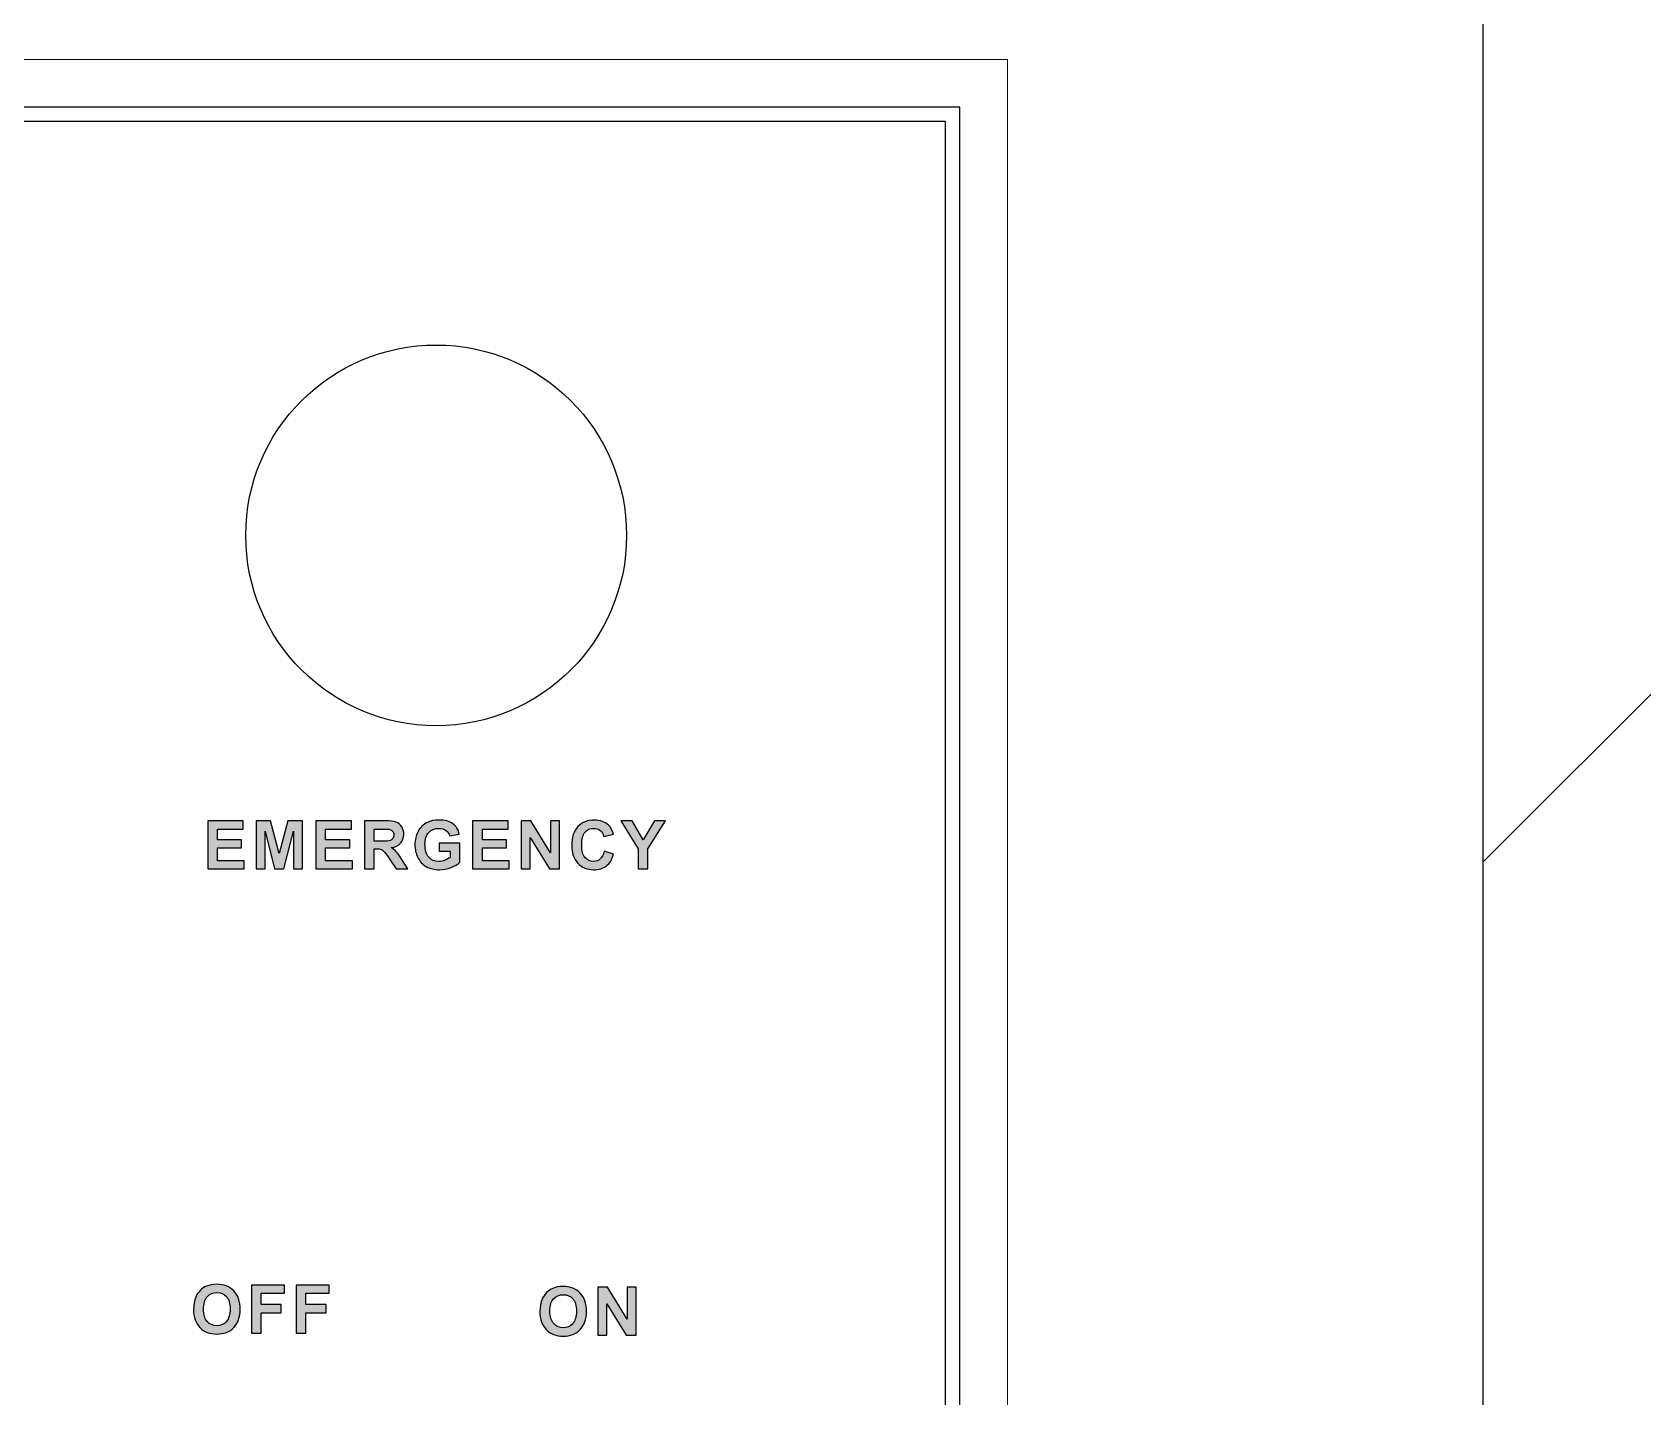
# Model space of a CAD drawing. Header units: millimetres. Extents: x -406921 to 44688, y -22195 to 9469.
# Drawn here: x 41373 to 41542.2, y 4468.8 to 4612.2 of the extents above; entities that cross this region are included whole.
import ezdxf

# ---------------------------------------------------------------- set-up
doc = ezdxf.new("R2010")
doc.units = ezdxf.units.MM
doc.header["$MEASUREMENT"] = 0
doc.layers.get('0').update_dxf_attribs({"lineweight": 25})
doc.layers.add('D', color=3, linetype='Continuous', lineweight=13)

# ---------------------------------------------------------------- blocks, each defined once
blk = doc.blocks.new('A')
h = blk.add_hatch(color=256)
edge = h.paths.add_edge_path()
edge.add_spline(control_points=[(325.34, 114.86), (325.34, 114.86), (325.34, 116.98), (325.34, 116.98), (325.34, 116.98), (325.34, 116.98), (323.49, 119.91), (323.49, 119.91), (323.49, 119.91), (323.49, 119.91), (324.68, 119.91), (324.68, 119.91), (324.68, 119.91), (324.68, 119.91), (325.87, 117.91), (325.87, 117.91), (325.87, 117.91), (325.87, 117.91), (327.04, 119.91), (327.04, 119.91), (327.04, 119.91), (327.04, 119.91), (328.21, 119.91), (328.21, 119.91), (328.21, 119.91), (328.21, 119.91), (326.36, 116.98), (326.36, 116.98), (326.36, 116.98), (326.36, 116.98), (326.36, 114.86), (326.36, 114.86), (326.36, 114.86), (326.36, 114.86), (325.34, 114.86), (325.34, 114.86)], knot_values=[0, 0, 0, 0, 0.111111, 0.111111, 0.111111, 0.111111, 0.222222, 0.222222, 0.222222, 0.222222, 0.333333, 0.333333, 0.333333, 0.333333, 0.444444, 0.444444, 0.444444, 0.444444, 0.555556, 0.555556, 0.555556, 0.555556, 0.666667, 0.666667, 0.666667, 0.666667, 0.777778, 0.777778, 0.777778, 0.777778, 0.888889, 0.888889, 0.888889, 0.888889, 1, 1, 1, 1], degree=3, periodic=0)
edge = h.paths.add_edge_path(flags=16)
edge.add_spline(control_points=[(297.6, 117.77), (297.6, 117.77), (298.35, 117.77), (298.35, 117.77), (298.35, 117.77), (298.84, 117.77), (299.14, 117.79), (299.27, 117.83), (299.27, 117.83), (299.39, 117.87), (299.48, 117.95), (299.55, 118.05), (299.55, 118.05), (299.62, 118.15), (299.66, 118.27), (299.66, 118.43), (299.66, 118.43), (299.66, 118.6), (299.61, 118.73), (299.52, 118.84), (299.52, 118.84), (299.43, 118.94), (299.3, 119.01), (299.13, 119.04), (299.13, 119.04), (299.05, 119.05), (298.8, 119.05), (298.39, 119.05), (298.39, 119.05), (298.39, 119.05), (297.6, 119.05), (297.6, 119.05), (297.6, 119.05), (297.6, 119.05), (297.6, 117.77), (297.6, 117.77)], knot_values=[0, 0, 0, 0, 0.111111, 0.111111, 0.111111, 0.111111, 0.222222, 0.222222, 0.222222, 0.222222, 0.333333, 0.333333, 0.333333, 0.333333, 0.444444, 0.444444, 0.444444, 0.444444, 0.555556, 0.555556, 0.555556, 0.555556, 0.666667, 0.666667, 0.666667, 0.666667, 0.777778, 0.777778, 0.777778, 0.777778, 0.888889, 0.888889, 0.888889, 0.888889, 1, 1, 1, 1], degree=3, periodic=0)
edge = h.paths.add_edge_path()
edge.add_spline(control_points=[(280.11, 114.86), (280.11, 114.86), (280.11, 119.91), (280.11, 119.91), (280.11, 119.91), (280.11, 119.91), (283.85, 119.91), (283.85, 119.91), (283.85, 119.91), (283.85, 119.91), (283.85, 119.05), (283.85, 119.05), (283.85, 119.05), (283.85, 119.05), (281.13, 119.05), (281.13, 119.05), (281.13, 119.05), (281.13, 119.05), (281.13, 117.93), (281.13, 117.93), (281.13, 117.93), (281.13, 117.93), (283.66, 117.93), (283.66, 117.93), (283.66, 117.93), (283.66, 117.93), (283.66, 117.08), (283.66, 117.08), (283.66, 117.08), (283.66, 117.08), (281.13, 117.08), (281.13, 117.08), (281.13, 117.08), (281.13, 117.08), (281.13, 115.71), (281.13, 115.71), (281.13, 115.71), (281.13, 115.71), (283.95, 115.71), (283.95, 115.71), (283.95, 115.71), (283.95, 115.71), (283.95, 114.86), (283.95, 114.86), (283.95, 114.86), (283.95, 114.86), (280.11, 114.86), (280.11, 114.86)], knot_values=[0, 0, 0, 0, 0.083333, 0.083333, 0.083333, 0.083333, 0.166667, 0.166667, 0.166667, 0.166667, 0.25, 0.25, 0.25, 0.25, 0.333333, 0.333333, 0.333333, 0.333333, 0.416667, 0.416667, 0.416667, 0.416667, 0.5, 0.5, 0.5, 0.5, 0.583333, 0.583333, 0.583333, 0.583333, 0.666667, 0.666667, 0.666667, 0.666667, 0.75, 0.75, 0.75, 0.75, 0.833333, 0.833333, 0.833333, 0.833333, 0.916667, 0.916667, 0.916667, 0.916667, 1, 1, 1, 1], degree=3, periodic=0)
edge = h.paths.add_edge_path()
edge.add_spline(control_points=[(285.19, 114.86), (285.19, 114.86), (285.19, 119.91), (285.19, 119.91), (285.19, 119.91), (285.19, 119.91), (286.72, 119.91), (286.72, 119.91), (286.72, 119.91), (286.72, 119.91), (287.63, 116.46), (287.63, 116.46), (287.63, 116.46), (287.63, 116.46), (288.54, 119.91), (288.54, 119.91), (288.54, 119.91), (288.54, 119.91), (290.07, 119.91), (290.07, 119.91), (290.07, 119.91), (290.07, 119.91), (290.07, 114.86), (290.07, 114.86), (290.07, 114.86), (290.07, 114.86), (289.12, 114.86), (289.12, 114.86), (289.12, 114.86), (289.12, 114.86), (289.12, 118.83), (289.12, 118.83), (289.12, 118.83), (289.12, 118.83), (288.12, 114.86), (288.12, 114.86), (288.12, 114.86), (288.12, 114.86), (287.14, 114.86), (287.14, 114.86), (287.14, 114.86), (287.14, 114.86), (286.14, 118.83), (286.14, 118.83), (286.14, 118.83), (286.14, 118.83), (286.14, 114.86), (286.14, 114.86), (286.14, 114.86), (286.14, 114.86), (285.19, 114.86), (285.19, 114.86)], knot_values=[0, 0, 0, 0, 0.076923, 0.076923, 0.076923, 0.076923, 0.153846, 0.153846, 0.153846, 0.153846, 0.230769, 0.230769, 0.230769, 0.230769, 0.307692, 0.307692, 0.307692, 0.307692, 0.384615, 0.384615, 0.384615, 0.384615, 0.461538, 0.461538, 0.461538, 0.461538, 0.538462, 0.538462, 0.538462, 0.538462, 0.615385, 0.615385, 0.615385, 0.615385, 0.692308, 0.692308, 0.692308, 0.692308, 0.769231, 0.769231, 0.769231, 0.769231, 0.846154, 0.846154, 0.846154, 0.846154, 0.923077, 0.923077, 0.923077, 0.923077, 1, 1, 1, 1], degree=3, periodic=0)
edge = h.paths.add_edge_path()
edge.add_spline(control_points=[(291.47, 114.86), (291.47, 114.86), (291.47, 119.91), (291.47, 119.91), (291.47, 119.91), (291.47, 119.91), (295.22, 119.91), (295.22, 119.91), (295.22, 119.91), (295.22, 119.91), (295.22, 119.05), (295.22, 119.05), (295.22, 119.05), (295.22, 119.05), (292.49, 119.05), (292.49, 119.05), (292.49, 119.05), (292.49, 119.05), (292.49, 117.93), (292.49, 117.93), (292.49, 117.93), (292.49, 117.93), (295.03, 117.93), (295.03, 117.93), (295.03, 117.93), (295.03, 117.93), (295.03, 117.08), (295.03, 117.08), (295.03, 117.08), (295.03, 117.08), (292.49, 117.08), (292.49, 117.08), (292.49, 117.08), (292.49, 117.08), (292.49, 115.71), (292.49, 115.71), (292.49, 115.71), (292.49, 115.71), (295.31, 115.71), (295.31, 115.71), (295.31, 115.71), (295.31, 115.71), (295.31, 114.86), (295.31, 114.86), (295.31, 114.86), (295.31, 114.86), (291.47, 114.86), (291.47, 114.86)], knot_values=[0, 0, 0, 0, 0.083333, 0.083333, 0.083333, 0.083333, 0.166667, 0.166667, 0.166667, 0.166667, 0.25, 0.25, 0.25, 0.25, 0.333333, 0.333333, 0.333333, 0.333333, 0.416667, 0.416667, 0.416667, 0.416667, 0.5, 0.5, 0.5, 0.5, 0.583333, 0.583333, 0.583333, 0.583333, 0.666667, 0.666667, 0.666667, 0.666667, 0.75, 0.75, 0.75, 0.75, 0.833333, 0.833333, 0.833333, 0.833333, 0.916667, 0.916667, 0.916667, 0.916667, 1, 1, 1, 1], degree=3, periodic=0)
edge = h.paths.add_edge_path()
edge.add_spline(control_points=[(296.57, 114.86), (296.57, 114.86), (296.57, 119.91), (296.57, 119.91), (296.57, 119.91), (296.57, 119.91), (298.72, 119.91), (298.72, 119.91), (298.72, 119.91), (299.26, 119.91), (299.65, 119.86), (299.9, 119.77), (299.9, 119.77), (300.14, 119.68), (300.34, 119.52), (300.49, 119.29), (300.49, 119.29), (300.63, 119.05), (300.71, 118.79), (300.71, 118.49), (300.71, 118.49), (300.71, 118.11), (300.59, 117.8), (300.37, 117.55), (300.37, 117.55), (300.15, 117.31), (299.82, 117.15), (299.37, 117.09), (299.37, 117.09), (299.59, 116.96), (299.78, 116.82), (299.92, 116.66), (299.92, 116.66), (300.06, 116.51), (300.26, 116.23), (300.5, 115.84), (300.5, 115.84), (300.5, 115.84), (301.12, 114.86), (301.12, 114.86), (301.12, 114.86), (301.12, 114.86), (299.9, 114.86), (299.9, 114.86), (299.9, 114.86), (299.9, 114.86), (299.16, 115.96), (299.16, 115.96), (299.16, 115.96), (298.9, 116.35), (298.72, 116.6), (298.62, 116.7), (298.62, 116.7), (298.53, 116.8), (298.42, 116.87), (298.32, 116.91), (298.32, 116.91), (298.21, 116.95), (298.04, 116.96), (297.8, 116.96), (297.8, 116.96), (297.8, 116.96), (297.6, 116.96), (297.6, 116.96), (297.6, 116.96), (297.6, 116.96), (297.6, 114.86), (297.6, 114.86), (297.6, 114.86), (297.6, 114.86), (296.57, 114.86), (296.57, 114.86)], knot_values=[0, 0, 0, 0, 0.055556, 0.055556, 0.055556, 0.055556, 0.111111, 0.111111, 0.111111, 0.111111, 0.166667, 0.166667, 0.166667, 0.166667, 0.222222, 0.222222, 0.222222, 0.222222, 0.277778, 0.277778, 0.277778, 0.277778, 0.333333, 0.333333, 0.333333, 0.333333, 0.388889, 0.388889, 0.388889, 0.388889, 0.444444, 0.444444, 0.444444, 0.444444, 0.5, 0.5, 0.5, 0.5, 0.555556, 0.555556, 0.555556, 0.555556, 0.611111, 0.611111, 0.611111, 0.611111, 0.666667, 0.666667, 0.666667, 0.666667, 0.722222, 0.722222, 0.722222, 0.722222, 0.777778, 0.777778, 0.777778, 0.777778, 0.833333, 0.833333, 0.833333, 0.833333, 0.888889, 0.888889, 0.888889, 0.888889, 0.944444, 0.944444, 0.944444, 0.944444, 1, 1, 1, 1], degree=3, periodic=0)
edge = h.paths.add_edge_path()
edge.add_spline(control_points=[(304.41, 116.71), (304.41, 116.71), (304.41, 117.56), (304.41, 117.56), (304.41, 117.56), (304.41, 117.56), (306.61, 117.56), (306.61, 117.56), (306.61, 117.56), (306.61, 117.56), (306.61, 115.55), (306.61, 115.55), (306.61, 115.55), (306.39, 115.35), (306.08, 115.16), (305.68, 115.01), (305.68, 115.01), (305.27, 114.85), (304.86, 114.77), (304.45, 114.77), (304.45, 114.77), (303.92, 114.77), (303.46, 114.88), (303.07, 115.1), (303.07, 115.1), (302.67, 115.32), (302.38, 115.64), (302.18, 116.05), (302.18, 116.05), (301.98, 116.47), (301.88, 116.91), (301.88, 117.4), (301.88, 117.4), (301.88, 117.92), (301.99, 118.39), (302.21, 118.8), (302.21, 118.8), (302.43, 119.21), (302.76, 119.52), (303.18, 119.74), (303.18, 119.74), (303.51, 119.91), (303.91, 119.99), (304.39, 119.99), (304.39, 119.99), (305.02, 119.99), (305.51, 119.86), (305.86, 119.6), (305.86, 119.6), (306.21, 119.34), (306.44, 118.97), (306.54, 118.51), (306.54, 118.51), (306.54, 118.51), (305.53, 118.32), (305.53, 118.32), (305.53, 118.32), (305.46, 118.57), (305.32, 118.76), (305.13, 118.91), (305.13, 118.91), (304.93, 119.05), (304.69, 119.12), (304.39, 119.12), (304.39, 119.12), (303.95, 119.12), (303.59, 118.98), (303.33, 118.7), (303.33, 118.7), (303.07, 118.41), (302.93, 118), (302.93, 117.44), (302.93, 117.44), (302.93, 116.84), (303.07, 116.39), (303.33, 116.09), (303.33, 116.09), (303.6, 115.79), (303.95, 115.64), (304.38, 115.64), (304.38, 115.64), (304.6, 115.64), (304.81, 115.68), (305.02, 115.77), (305.02, 115.77), (305.24, 115.85), (305.42, 115.95), (305.58, 116.07), (305.58, 116.07), (305.58, 116.07), (305.58, 116.71), (305.58, 116.71), (305.58, 116.71), (305.58, 116.71), (304.41, 116.71), (304.41, 116.71)], knot_values=[0, 0, 0, 0, 0.041667, 0.041667, 0.041667, 0.041667, 0.083333, 0.083333, 0.083333, 0.083333, 0.125, 0.125, 0.125, 0.125, 0.166667, 0.166667, 0.166667, 0.166667, 0.208333, 0.208333, 0.208333, 0.208333, 0.25, 0.25, 0.25, 0.25, 0.291667, 0.291667, 0.291667, 0.291667, 0.333333, 0.333333, 0.333333, 0.333333, 0.375, 0.375, 0.375, 0.375, 0.416667, 0.416667, 0.416667, 0.416667, 0.458333, 0.458333, 0.458333, 0.458333, 0.5, 0.5, 0.5, 0.5, 0.541667, 0.541667, 0.541667, 0.541667, 0.583333, 0.583333, 0.583333, 0.583333, 0.625, 0.625, 0.625, 0.625, 0.666667, 0.666667, 0.666667, 0.666667, 0.708333, 0.708333, 0.708333, 0.708333, 0.75, 0.75, 0.75, 0.75, 0.791667, 0.791667, 0.791667, 0.791667, 0.833333, 0.833333, 0.833333, 0.833333, 0.875, 0.875, 0.875, 0.875, 0.916667, 0.916667, 0.916667, 0.916667, 0.958333, 0.958333, 0.958333, 0.958333, 1, 1, 1, 1], degree=3, periodic=0)
edge = h.paths.add_edge_path()
edge.add_spline(control_points=[(307.94, 114.86), (307.94, 114.86), (307.94, 119.91), (307.94, 119.91), (307.94, 119.91), (307.94, 119.91), (311.68, 119.91), (311.68, 119.91), (311.68, 119.91), (311.68, 119.91), (311.68, 119.05), (311.68, 119.05), (311.68, 119.05), (311.68, 119.05), (308.96, 119.05), (308.96, 119.05), (308.96, 119.05), (308.96, 119.05), (308.96, 117.93), (308.96, 117.93), (308.96, 117.93), (308.96, 117.93), (311.49, 117.93), (311.49, 117.93), (311.49, 117.93), (311.49, 117.93), (311.49, 117.08), (311.49, 117.08), (311.49, 117.08), (311.49, 117.08), (308.96, 117.08), (308.96, 117.08), (308.96, 117.08), (308.96, 117.08), (308.96, 115.71), (308.96, 115.71), (308.96, 115.71), (308.96, 115.71), (311.78, 115.71), (311.78, 115.71), (311.78, 115.71), (311.78, 115.71), (311.78, 114.86), (311.78, 114.86), (311.78, 114.86), (311.78, 114.86), (307.94, 114.86), (307.94, 114.86)], knot_values=[0, 0, 0, 0, 0.083333, 0.083333, 0.083333, 0.083333, 0.166667, 0.166667, 0.166667, 0.166667, 0.25, 0.25, 0.25, 0.25, 0.333333, 0.333333, 0.333333, 0.333333, 0.416667, 0.416667, 0.416667, 0.416667, 0.5, 0.5, 0.5, 0.5, 0.583333, 0.583333, 0.583333, 0.583333, 0.666667, 0.666667, 0.666667, 0.666667, 0.75, 0.75, 0.75, 0.75, 0.833333, 0.833333, 0.833333, 0.833333, 0.916667, 0.916667, 0.916667, 0.916667, 1, 1, 1, 1], degree=3, periodic=0)
edge = h.paths.add_edge_path()
edge.add_spline(control_points=[(313.05, 114.86), (313.05, 114.86), (313.05, 119.91), (313.05, 119.91), (313.05, 119.91), (313.05, 119.91), (314.04, 119.91), (314.04, 119.91), (314.04, 119.91), (314.04, 119.91), (316.11, 116.53), (316.11, 116.53), (316.11, 116.53), (316.11, 116.53), (316.11, 119.91), (316.11, 119.91), (316.11, 119.91), (316.11, 119.91), (317.06, 119.91), (317.06, 119.91), (317.06, 119.91), (317.06, 119.91), (317.06, 114.86), (317.06, 114.86), (317.06, 114.86), (317.06, 114.86), (316.03, 114.86), (316.03, 114.86), (316.03, 114.86), (316.03, 114.86), (314, 118.15), (314, 118.15), (314, 118.15), (314, 118.15), (314, 114.86), (314, 114.86), (314, 114.86), (314, 114.86), (313.05, 114.86), (313.05, 114.86)], knot_values=[0, 0, 0, 0, 0.1, 0.1, 0.1, 0.1, 0.2, 0.2, 0.2, 0.2, 0.3, 0.3, 0.3, 0.3, 0.4, 0.4, 0.4, 0.4, 0.5, 0.5, 0.5, 0.5, 0.6, 0.6, 0.6, 0.6, 0.7, 0.7, 0.7, 0.7, 0.8, 0.8, 0.8, 0.8, 0.9, 0.9, 0.9, 0.9, 1, 1, 1, 1], degree=3, periodic=0)
edge = h.paths.add_edge_path()
edge.add_spline(control_points=[(321.76, 116.71), (321.76, 116.71), (322.74, 116.4), (322.74, 116.4), (322.74, 116.4), (322.59, 115.85), (322.34, 115.44), (321.99, 115.17), (321.99, 115.17), (321.64, 114.9), (321.19, 114.77), (320.65, 114.77), (320.65, 114.77), (319.98, 114.77), (319.43, 115), (318.99, 115.46), (318.99, 115.46), (318.56, 115.92), (318.35, 116.54), (318.35, 117.34), (318.35, 117.34), (318.35, 118.18), (318.56, 118.83), (319, 119.3), (319, 119.3), (319.43, 119.76), (320, 119.99), (320.71, 119.99), (320.71, 119.99), (321.33, 119.99), (321.83, 119.81), (322.21, 119.44), (322.21, 119.44), (322.44, 119.23), (322.62, 118.92), (322.73, 118.51), (322.73, 118.51), (322.73, 118.51), (321.72, 118.27), (321.72, 118.27), (321.72, 118.27), (321.66, 118.54), (321.54, 118.74), (321.35, 118.89), (321.35, 118.89), (321.16, 119.05), (320.93, 119.12), (320.66, 119.12), (320.66, 119.12), (320.28, 119.12), (319.98, 118.99), (319.75, 118.72), (319.75, 118.72), (319.51, 118.45), (319.4, 118.01), (319.4, 117.41), (319.4, 117.41), (319.4, 116.77), (319.51, 116.32), (319.74, 116.05), (319.74, 116.05), (319.97, 115.78), (320.27, 115.64), (320.64, 115.64), (320.64, 115.64), (320.91, 115.64), (321.14, 115.73), (321.34, 115.9), (321.34, 115.9), (321.53, 116.07), (321.67, 116.34), (321.76, 116.71)], knot_values=[0, 0, 0, 0, 0.055556, 0.055556, 0.055556, 0.055556, 0.111111, 0.111111, 0.111111, 0.111111, 0.166667, 0.166667, 0.166667, 0.166667, 0.222222, 0.222222, 0.222222, 0.222222, 0.277778, 0.277778, 0.277778, 0.277778, 0.333333, 0.333333, 0.333333, 0.333333, 0.388889, 0.388889, 0.388889, 0.388889, 0.444444, 0.444444, 0.444444, 0.444444, 0.5, 0.5, 0.5, 0.5, 0.555556, 0.555556, 0.555556, 0.555556, 0.611111, 0.611111, 0.611111, 0.611111, 0.666667, 0.666667, 0.666667, 0.666667, 0.722222, 0.722222, 0.722222, 0.722222, 0.777778, 0.777778, 0.777778, 0.777778, 0.833333, 0.833333, 0.833333, 0.833333, 0.888889, 0.888889, 0.888889, 0.888889, 0.944444, 0.944444, 0.944444, 0.944444, 1, 1, 1, 1], degree=3, periodic=0)
for points, knots in [([(280.11, 114.86), (280.11, 114.86), (280.11, 119.91), (280.11, 119.91), (280.11, 119.91), (280.11, 119.91), (283.85, 119.91), (283.85, 119.91), (283.85, 119.91), (283.85, 119.91), (283.85, 119.05), (283.85, 119.05), (283.85, 119.05), (283.85, 119.05), (281.13, 119.05), (281.13, 119.05), (281.13, 119.05), (281.13, 119.05), (281.13, 117.93), (281.13, 117.93), (281.13, 117.93), (281.13, 117.93), (283.66, 117.93), (283.66, 117.93), (283.66, 117.93), (283.66, 117.93), (283.66, 117.08), (283.66, 117.08), (283.66, 117.08), (283.66, 117.08), (281.13, 117.08), (281.13, 117.08), (281.13, 117.08), (281.13, 117.08), (281.13, 115.71), (281.13, 115.71), (281.13, 115.71), (281.13, 115.71), (283.95, 115.71), (283.95, 115.71), (283.95, 115.71), (283.95, 115.71), (283.95, 114.86), (283.95, 114.86), (283.95, 114.86), (283.95, 114.86), (280.11, 114.86), (280.11, 114.86)], [0, 0, 0, 0, 0.083333, 0.083333, 0.083333, 0.083333, 0.166667, 0.166667, 0.166667, 0.166667, 0.25, 0.25, 0.25, 0.25, 0.333333, 0.333333, 0.333333, 0.333333, 0.416667, 0.416667, 0.416667, 0.416667, 0.5, 0.5, 0.5, 0.5, 0.583333, 0.583333, 0.583333, 0.583333, 0.666667, 0.666667, 0.666667, 0.666667, 0.75, 0.75, 0.75, 0.75, 0.833333, 0.833333, 0.833333, 0.833333, 0.916667, 0.916667, 0.916667, 0.916667, 1, 1, 1, 1]), ([(285.19, 114.86), (285.19, 114.86), (285.19, 119.91), (285.19, 119.91), (285.19, 119.91), (285.19, 119.91), (286.72, 119.91), (286.72, 119.91), (286.72, 119.91), (286.72, 119.91), (287.63, 116.46), (287.63, 116.46), (287.63, 116.46), (287.63, 116.46), (288.54, 119.91), (288.54, 119.91), (288.54, 119.91), (288.54, 119.91), (290.07, 119.91), (290.07, 119.91), (290.07, 119.91), (290.07, 119.91), (290.07, 114.86), (290.07, 114.86), (290.07, 114.86), (290.07, 114.86), (289.12, 114.86), (289.12, 114.86), (289.12, 114.86), (289.12, 114.86), (289.12, 118.83), (289.12, 118.83), (289.12, 118.83), (289.12, 118.83), (288.12, 114.86), (288.12, 114.86), (288.12, 114.86), (288.12, 114.86), (287.14, 114.86), (287.14, 114.86), (287.14, 114.86), (287.14, 114.86), (286.14, 118.83), (286.14, 118.83), (286.14, 118.83), (286.14, 118.83), (286.14, 114.86), (286.14, 114.86), (286.14, 114.86), (286.14, 114.86), (285.19, 114.86), (285.19, 114.86)], [0, 0, 0, 0, 0.076923, 0.076923, 0.076923, 0.076923, 0.153846, 0.153846, 0.153846, 0.153846, 0.230769, 0.230769, 0.230769, 0.230769, 0.307692, 0.307692, 0.307692, 0.307692, 0.384615, 0.384615, 0.384615, 0.384615, 0.461538, 0.461538, 0.461538, 0.461538, 0.538462, 0.538462, 0.538462, 0.538462, 0.615385, 0.615385, 0.615385, 0.615385, 0.692308, 0.692308, 0.692308, 0.692308, 0.769231, 0.769231, 0.769231, 0.769231, 0.846154, 0.846154, 0.846154, 0.846154, 0.923077, 0.923077, 0.923077, 0.923077, 1, 1, 1, 1]), ([(291.47, 114.86), (291.47, 114.86), (291.47, 119.91), (291.47, 119.91), (291.47, 119.91), (291.47, 119.91), (295.22, 119.91), (295.22, 119.91), (295.22, 119.91), (295.22, 119.91), (295.22, 119.05), (295.22, 119.05), (295.22, 119.05), (295.22, 119.05), (292.49, 119.05), (292.49, 119.05), (292.49, 119.05), (292.49, 119.05), (292.49, 117.93), (292.49, 117.93), (292.49, 117.93), (292.49, 117.93), (295.03, 117.93), (295.03, 117.93), (295.03, 117.93), (295.03, 117.93), (295.03, 117.08), (295.03, 117.08), (295.03, 117.08), (295.03, 117.08), (292.49, 117.08), (292.49, 117.08), (292.49, 117.08), (292.49, 117.08), (292.49, 115.71), (292.49, 115.71), (292.49, 115.71), (292.49, 115.71), (295.31, 115.71), (295.31, 115.71), (295.31, 115.71), (295.31, 115.71), (295.31, 114.86), (295.31, 114.86), (295.31, 114.86), (295.31, 114.86), (291.47, 114.86), (291.47, 114.86)], [0, 0, 0, 0, 0.083333, 0.083333, 0.083333, 0.083333, 0.166667, 0.166667, 0.166667, 0.166667, 0.25, 0.25, 0.25, 0.25, 0.333333, 0.333333, 0.333333, 0.333333, 0.416667, 0.416667, 0.416667, 0.416667, 0.5, 0.5, 0.5, 0.5, 0.583333, 0.583333, 0.583333, 0.583333, 0.666667, 0.666667, 0.666667, 0.666667, 0.75, 0.75, 0.75, 0.75, 0.833333, 0.833333, 0.833333, 0.833333, 0.916667, 0.916667, 0.916667, 0.916667, 1, 1, 1, 1]), ([(296.57, 114.86), (296.57, 114.86), (296.57, 119.91), (296.57, 119.91), (296.57, 119.91), (296.57, 119.91), (298.72, 119.91), (298.72, 119.91), (298.72, 119.91), (299.26, 119.91), (299.65, 119.86), (299.9, 119.77), (299.9, 119.77), (300.14, 119.68), (300.34, 119.52), (300.49, 119.29), (300.49, 119.29), (300.63, 119.05), (300.71, 118.79), (300.71, 118.49), (300.71, 118.49), (300.71, 118.11), (300.59, 117.8), (300.37, 117.55), (300.37, 117.55), (300.15, 117.31), (299.82, 117.15), (299.37, 117.09), (299.37, 117.09), (299.59, 116.96), (299.78, 116.82), (299.92, 116.66), (299.92, 116.66), (300.06, 116.51), (300.26, 116.23), (300.5, 115.84), (300.5, 115.84), (300.5, 115.84), (301.12, 114.86), (301.12, 114.86), (301.12, 114.86), (301.12, 114.86), (299.9, 114.86), (299.9, 114.86), (299.9, 114.86), (299.9, 114.86), (299.16, 115.96), (299.16, 115.96), (299.16, 115.96), (298.9, 116.35), (298.72, 116.6), (298.62, 116.7), (298.62, 116.7), (298.53, 116.8), (298.42, 116.87), (298.32, 116.91), (298.32, 116.91), (298.21, 116.95), (298.04, 116.96), (297.8, 116.96), (297.8, 116.96), (297.8, 116.96), (297.6, 116.96), (297.6, 116.96), (297.6, 116.96), (297.6, 116.96), (297.6, 114.86), (297.6, 114.86), (297.6, 114.86), (297.6, 114.86), (296.57, 114.86), (296.57, 114.86)], [0, 0, 0, 0, 0.055556, 0.055556, 0.055556, 0.055556, 0.111111, 0.111111, 0.111111, 0.111111, 0.166667, 0.166667, 0.166667, 0.166667, 0.222222, 0.222222, 0.222222, 0.222222, 0.277778, 0.277778, 0.277778, 0.277778, 0.333333, 0.333333, 0.333333, 0.333333, 0.388889, 0.388889, 0.388889, 0.388889, 0.444444, 0.444444, 0.444444, 0.444444, 0.5, 0.5, 0.5, 0.5, 0.555556, 0.555556, 0.555556, 0.555556, 0.611111, 0.611111, 0.611111, 0.611111, 0.666667, 0.666667, 0.666667, 0.666667, 0.722222, 0.722222, 0.722222, 0.722222, 0.777778, 0.777778, 0.777778, 0.777778, 0.833333, 0.833333, 0.833333, 0.833333, 0.888889, 0.888889, 0.888889, 0.888889, 0.944444, 0.944444, 0.944444, 0.944444, 1, 1, 1, 1]), ([(297.6, 117.77), (297.6, 117.77), (298.35, 117.77), (298.35, 117.77), (298.35, 117.77), (298.84, 117.77), (299.14, 117.79), (299.27, 117.83), (299.27, 117.83), (299.39, 117.87), (299.48, 117.95), (299.55, 118.05), (299.55, 118.05), (299.62, 118.15), (299.66, 118.27), (299.66, 118.43), (299.66, 118.43), (299.66, 118.6), (299.61, 118.73), (299.52, 118.84), (299.52, 118.84), (299.43, 118.94), (299.3, 119.01), (299.13, 119.04), (299.13, 119.04), (299.05, 119.05), (298.8, 119.05), (298.39, 119.05), (298.39, 119.05), (298.39, 119.05), (297.6, 119.05), (297.6, 119.05), (297.6, 119.05), (297.6, 119.05), (297.6, 117.77), (297.6, 117.77)], [0, 0, 0, 0, 0.111111, 0.111111, 0.111111, 0.111111, 0.222222, 0.222222, 0.222222, 0.222222, 0.333333, 0.333333, 0.333333, 0.333333, 0.444444, 0.444444, 0.444444, 0.444444, 0.555556, 0.555556, 0.555556, 0.555556, 0.666667, 0.666667, 0.666667, 0.666667, 0.777778, 0.777778, 0.777778, 0.777778, 0.888889, 0.888889, 0.888889, 0.888889, 1, 1, 1, 1]), ([(304.41, 116.71), (304.41, 116.71), (304.41, 117.56), (304.41, 117.56), (304.41, 117.56), (304.41, 117.56), (306.61, 117.56), (306.61, 117.56), (306.61, 117.56), (306.61, 117.56), (306.61, 115.55), (306.61, 115.55), (306.61, 115.55), (306.39, 115.35), (306.08, 115.16), (305.68, 115.01), (305.68, 115.01), (305.27, 114.85), (304.86, 114.77), (304.45, 114.77), (304.45, 114.77), (303.92, 114.77), (303.46, 114.88), (303.07, 115.1), (303.07, 115.1), (302.67, 115.32), (302.38, 115.64), (302.18, 116.05), (302.18, 116.05), (301.98, 116.47), (301.88, 116.91), (301.88, 117.4), (301.88, 117.4), (301.88, 117.92), (301.99, 118.39), (302.21, 118.8), (302.21, 118.8), (302.43, 119.21), (302.76, 119.52), (303.18, 119.74), (303.18, 119.74), (303.51, 119.91), (303.91, 119.99), (304.39, 119.99), (304.39, 119.99), (305.02, 119.99), (305.51, 119.86), (305.86, 119.6), (305.86, 119.6), (306.21, 119.34), (306.44, 118.97), (306.54, 118.51), (306.54, 118.51), (306.54, 118.51), (305.53, 118.32), (305.53, 118.32), (305.53, 118.32), (305.46, 118.57), (305.32, 118.76), (305.13, 118.91), (305.13, 118.91), (304.93, 119.05), (304.69, 119.12), (304.39, 119.12), (304.39, 119.12), (303.95, 119.12), (303.59, 118.98), (303.33, 118.7), (303.33, 118.7), (303.07, 118.41), (302.93, 118), (302.93, 117.44), (302.93, 117.44), (302.93, 116.84), (303.07, 116.39), (303.33, 116.09), (303.33, 116.09), (303.6, 115.79), (303.95, 115.64), (304.38, 115.64), (304.38, 115.64), (304.6, 115.64), (304.81, 115.68), (305.02, 115.77), (305.02, 115.77), (305.24, 115.85), (305.42, 115.95), (305.58, 116.07), (305.58, 116.07), (305.58, 116.07), (305.58, 116.71), (305.58, 116.71), (305.58, 116.71), (305.58, 116.71), (304.41, 116.71), (304.41, 116.71)], [0, 0, 0, 0, 0.041667, 0.041667, 0.041667, 0.041667, 0.083333, 0.083333, 0.083333, 0.083333, 0.125, 0.125, 0.125, 0.125, 0.166667, 0.166667, 0.166667, 0.166667, 0.208333, 0.208333, 0.208333, 0.208333, 0.25, 0.25, 0.25, 0.25, 0.291667, 0.291667, 0.291667, 0.291667, 0.333333, 0.333333, 0.333333, 0.333333, 0.375, 0.375, 0.375, 0.375, 0.416667, 0.416667, 0.416667, 0.416667, 0.458333, 0.458333, 0.458333, 0.458333, 0.5, 0.5, 0.5, 0.5, 0.541667, 0.541667, 0.541667, 0.541667, 0.583333, 0.583333, 0.583333, 0.583333, 0.625, 0.625, 0.625, 0.625, 0.666667, 0.666667, 0.666667, 0.666667, 0.708333, 0.708333, 0.708333, 0.708333, 0.75, 0.75, 0.75, 0.75, 0.791667, 0.791667, 0.791667, 0.791667, 0.833333, 0.833333, 0.833333, 0.833333, 0.875, 0.875, 0.875, 0.875, 0.916667, 0.916667, 0.916667, 0.916667, 0.958333, 0.958333, 0.958333, 0.958333, 1, 1, 1, 1]), ([(307.94, 114.86), (307.94, 114.86), (307.94, 119.91), (307.94, 119.91), (307.94, 119.91), (307.94, 119.91), (311.68, 119.91), (311.68, 119.91), (311.68, 119.91), (311.68, 119.91), (311.68, 119.05), (311.68, 119.05), (311.68, 119.05), (311.68, 119.05), (308.96, 119.05), (308.96, 119.05), (308.96, 119.05), (308.96, 119.05), (308.96, 117.93), (308.96, 117.93), (308.96, 117.93), (308.96, 117.93), (311.49, 117.93), (311.49, 117.93), (311.49, 117.93), (311.49, 117.93), (311.49, 117.08), (311.49, 117.08), (311.49, 117.08), (311.49, 117.08), (308.96, 117.08), (308.96, 117.08), (308.96, 117.08), (308.96, 117.08), (308.96, 115.71), (308.96, 115.71), (308.96, 115.71), (308.96, 115.71), (311.78, 115.71), (311.78, 115.71), (311.78, 115.71), (311.78, 115.71), (311.78, 114.86), (311.78, 114.86), (311.78, 114.86), (311.78, 114.86), (307.94, 114.86), (307.94, 114.86)], [0, 0, 0, 0, 0.083333, 0.083333, 0.083333, 0.083333, 0.166667, 0.166667, 0.166667, 0.166667, 0.25, 0.25, 0.25, 0.25, 0.333333, 0.333333, 0.333333, 0.333333, 0.416667, 0.416667, 0.416667, 0.416667, 0.5, 0.5, 0.5, 0.5, 0.583333, 0.583333, 0.583333, 0.583333, 0.666667, 0.666667, 0.666667, 0.666667, 0.75, 0.75, 0.75, 0.75, 0.833333, 0.833333, 0.833333, 0.833333, 0.916667, 0.916667, 0.916667, 0.916667, 1, 1, 1, 1]), ([(313.05, 114.86), (313.05, 114.86), (313.05, 119.91), (313.05, 119.91), (313.05, 119.91), (313.05, 119.91), (314.04, 119.91), (314.04, 119.91), (314.04, 119.91), (314.04, 119.91), (316.11, 116.53), (316.11, 116.53), (316.11, 116.53), (316.11, 116.53), (316.11, 119.91), (316.11, 119.91), (316.11, 119.91), (316.11, 119.91), (317.06, 119.91), (317.06, 119.91), (317.06, 119.91), (317.06, 119.91), (317.06, 114.86), (317.06, 114.86), (317.06, 114.86), (317.06, 114.86), (316.03, 114.86), (316.03, 114.86), (316.03, 114.86), (316.03, 114.86), (314, 118.15), (314, 118.15), (314, 118.15), (314, 118.15), (314, 114.86), (314, 114.86), (314, 114.86), (314, 114.86), (313.05, 114.86), (313.05, 114.86)], [0, 0, 0, 0, 0.1, 0.1, 0.1, 0.1, 0.2, 0.2, 0.2, 0.2, 0.3, 0.3, 0.3, 0.3, 0.4, 0.4, 0.4, 0.4, 0.5, 0.5, 0.5, 0.5, 0.6, 0.6, 0.6, 0.6, 0.7, 0.7, 0.7, 0.7, 0.8, 0.8, 0.8, 0.8, 0.9, 0.9, 0.9, 0.9, 1, 1, 1, 1]), ([(321.76, 116.71), (321.76, 116.71), (322.74, 116.4), (322.74, 116.4), (322.74, 116.4), (322.59, 115.85), (322.34, 115.44), (321.99, 115.17), (321.99, 115.17), (321.64, 114.9), (321.19, 114.77), (320.65, 114.77), (320.65, 114.77), (319.98, 114.77), (319.43, 115), (318.99, 115.46), (318.99, 115.46), (318.56, 115.92), (318.35, 116.54), (318.35, 117.34), (318.35, 117.34), (318.35, 118.18), (318.56, 118.83), (319, 119.3), (319, 119.3), (319.43, 119.76), (320, 119.99), (320.71, 119.99), (320.71, 119.99), (321.33, 119.99), (321.83, 119.81), (322.21, 119.44), (322.21, 119.44), (322.44, 119.23), (322.62, 118.92), (322.73, 118.51), (322.73, 118.51), (322.73, 118.51), (321.72, 118.27), (321.72, 118.27), (321.72, 118.27), (321.66, 118.54), (321.54, 118.74), (321.35, 118.89), (321.35, 118.89), (321.16, 119.05), (320.93, 119.12), (320.66, 119.12), (320.66, 119.12), (320.28, 119.12), (319.98, 118.99), (319.75, 118.72), (319.75, 118.72), (319.51, 118.45), (319.4, 118.01), (319.4, 117.41), (319.4, 117.41), (319.4, 116.77), (319.51, 116.32), (319.74, 116.05), (319.74, 116.05), (319.97, 115.78), (320.27, 115.64), (320.64, 115.64), (320.64, 115.64), (320.91, 115.64), (321.14, 115.73), (321.34, 115.9), (321.34, 115.9), (321.53, 116.07), (321.67, 116.34), (321.76, 116.71)], [0, 0, 0, 0, 0.055556, 0.055556, 0.055556, 0.055556, 0.111111, 0.111111, 0.111111, 0.111111, 0.166667, 0.166667, 0.166667, 0.166667, 0.222222, 0.222222, 0.222222, 0.222222, 0.277778, 0.277778, 0.277778, 0.277778, 0.333333, 0.333333, 0.333333, 0.333333, 0.388889, 0.388889, 0.388889, 0.388889, 0.444444, 0.444444, 0.444444, 0.444444, 0.5, 0.5, 0.5, 0.5, 0.555556, 0.555556, 0.555556, 0.555556, 0.611111, 0.611111, 0.611111, 0.611111, 0.666667, 0.666667, 0.666667, 0.666667, 0.722222, 0.722222, 0.722222, 0.722222, 0.777778, 0.777778, 0.777778, 0.777778, 0.833333, 0.833333, 0.833333, 0.833333, 0.888889, 0.888889, 0.888889, 0.888889, 0.944444, 0.944444, 0.944444, 0.944444, 1, 1, 1, 1]), ([(325.34, 114.86), (325.34, 114.86), (325.34, 116.98), (325.34, 116.98), (325.34, 116.98), (325.34, 116.98), (323.49, 119.91), (323.49, 119.91), (323.49, 119.91), (323.49, 119.91), (324.68, 119.91), (324.68, 119.91), (324.68, 119.91), (324.68, 119.91), (325.87, 117.91), (325.87, 117.91), (325.87, 117.91), (325.87, 117.91), (327.04, 119.91), (327.04, 119.91), (327.04, 119.91), (327.04, 119.91), (328.21, 119.91), (328.21, 119.91), (328.21, 119.91), (328.21, 119.91), (326.36, 116.98), (326.36, 116.98), (326.36, 116.98), (326.36, 116.98), (326.36, 114.86), (326.36, 114.86), (326.36, 114.86), (326.36, 114.86), (325.34, 114.86), (325.34, 114.86)], [0, 0, 0, 0, 0.111111, 0.111111, 0.111111, 0.111111, 0.222222, 0.222222, 0.222222, 0.222222, 0.333333, 0.333333, 0.333333, 0.333333, 0.444444, 0.444444, 0.444444, 0.444444, 0.555556, 0.555556, 0.555556, 0.555556, 0.666667, 0.666667, 0.666667, 0.666667, 0.777778, 0.777778, 0.777778, 0.777778, 0.888889, 0.888889, 0.888889, 0.888889, 1, 1, 1, 1])]:
    blk.add_open_spline(points, degree=3, knots=knots)
blk = doc.blocks.new('c')
h = blk.add_hatch(color=256)
edge = h.paths.add_edge_path(flags=16)
edge.add_spline(control_points=[(314.67, 58.97), (314.67, 58.4), (314.8, 57.96), (315.07, 57.67), (315.07, 57.67), (315.33, 57.37), (315.67, 57.22), (316.07, 57.22), (316.07, 57.22), (316.48, 57.22), (316.81, 57.37), (317.07, 57.66), (317.07, 57.66), (317.33, 57.96), (317.46, 58.4), (317.46, 58.98), (317.46, 58.98), (317.46, 59.56), (317.34, 59.99), (317.08, 60.28), (317.08, 60.28), (316.83, 60.56), (316.49, 60.7), (316.07, 60.7), (316.07, 60.7), (315.65, 60.7), (315.31, 60.56), (315.06, 60.27), (315.06, 60.27), (314.8, 59.98), (314.67, 59.55), (314.67, 58.97)], knot_values=[0, 0, 0, 0, 0.125, 0.125, 0.125, 0.125, 0.25, 0.25, 0.25, 0.25, 0.375, 0.375, 0.375, 0.375, 0.5, 0.5, 0.5, 0.5, 0.625, 0.625, 0.625, 0.625, 0.75, 0.75, 0.75, 0.75, 0.875, 0.875, 0.875, 0.875, 1, 1, 1, 1], degree=3, periodic=0)
edge = h.paths.add_edge_path()
edge.add_spline(control_points=[(313.62, 58.93), (313.62, 59.45), (313.7, 59.88), (313.85, 60.23), (313.85, 60.23), (313.97, 60.48), (314.12, 60.72), (314.32, 60.92), (314.32, 60.92), (314.52, 61.12), (314.74, 61.28), (314.97, 61.37), (314.97, 61.37), (315.29, 61.51), (315.65, 61.57), (316.06, 61.57), (316.06, 61.57), (316.81, 61.57), (317.4, 61.34), (317.85, 60.88), (317.85, 60.88), (318.3, 60.42), (318.52, 59.78), (318.52, 58.96), (318.52, 58.96), (318.52, 58.14), (318.3, 57.5), (317.85, 57.04), (317.85, 57.04), (317.41, 56.58), (316.82, 56.35), (316.08, 56.35), (316.08, 56.35), (315.33, 56.35), (314.73, 56.58), (314.28, 57.04), (314.28, 57.04), (313.84, 57.5), (313.62, 58.13), (313.62, 58.93)], knot_values=[0, 0, 0, 0, 0.1, 0.1, 0.1, 0.1, 0.2, 0.2, 0.2, 0.2, 0.3, 0.3, 0.3, 0.3, 0.4, 0.4, 0.4, 0.4, 0.5, 0.5, 0.5, 0.5, 0.6, 0.6, 0.6, 0.6, 0.7, 0.7, 0.7, 0.7, 0.8, 0.8, 0.8, 0.8, 0.9, 0.9, 0.9, 0.9, 1, 1, 1, 1], degree=3, periodic=0)
edge = h.paths.add_edge_path(flags=16)
edge.add_spline(control_points=[(278.29, 59.19), (278.29, 58.62), (278.42, 58.18), (278.68, 57.89), (278.68, 57.89), (278.95, 57.59), (279.28, 57.45), (279.69, 57.45), (279.69, 57.45), (280.1, 57.45), (280.43, 57.59), (280.69, 57.88), (280.69, 57.88), (280.95, 58.18), (281.08, 58.62), (281.08, 59.2), (281.08, 59.2), (281.08, 59.78), (280.95, 60.21), (280.7, 60.5), (280.7, 60.5), (280.45, 60.78), (280.11, 60.92), (279.69, 60.92), (279.69, 60.92), (279.27, 60.92), (278.93, 60.78), (278.67, 60.49), (278.67, 60.49), (278.42, 60.2), (278.29, 59.77), (278.29, 59.19)], knot_values=[0, 0, 0, 0, 0.125, 0.125, 0.125, 0.125, 0.25, 0.25, 0.25, 0.25, 0.375, 0.375, 0.375, 0.375, 0.5, 0.5, 0.5, 0.5, 0.625, 0.625, 0.625, 0.625, 0.75, 0.75, 0.75, 0.75, 0.875, 0.875, 0.875, 0.875, 1, 1, 1, 1], degree=3, periodic=0)
edge = h.paths.add_edge_path()
edge.add_spline(control_points=[(277.24, 59.15), (277.24, 59.67), (277.31, 60.1), (277.47, 60.45), (277.47, 60.45), (277.58, 60.71), (277.74, 60.94), (277.94, 61.14), (277.94, 61.14), (278.14, 61.35), (278.35, 61.5), (278.59, 61.6), (278.59, 61.6), (278.91, 61.73), (279.27, 61.8), (279.68, 61.8), (279.68, 61.8), (280.42, 61.8), (281.02, 61.57), (281.47, 61.1), (281.47, 61.1), (281.91, 60.64), (282.14, 60), (282.14, 59.18), (282.14, 59.18), (282.14, 58.36), (281.91, 57.73), (281.47, 57.26), (281.47, 57.26), (281.03, 56.8), (280.43, 56.57), (279.69, 56.57), (279.69, 56.57), (278.94, 56.57), (278.35, 56.8), (277.9, 57.26), (277.9, 57.26), (277.46, 57.72), (277.24, 58.35), (277.24, 59.15)], knot_values=[0, 0, 0, 0, 0.1, 0.1, 0.1, 0.1, 0.2, 0.2, 0.2, 0.2, 0.3, 0.3, 0.3, 0.3, 0.4, 0.4, 0.4, 0.4, 0.5, 0.5, 0.5, 0.5, 0.6, 0.6, 0.6, 0.6, 0.7, 0.7, 0.7, 0.7, 0.8, 0.8, 0.8, 0.8, 0.9, 0.9, 0.9, 0.9, 1, 1, 1, 1], degree=3, periodic=0)
edge = h.paths.add_edge_path()
edge.add_spline(control_points=[(283.33, 56.66), (283.33, 56.66), (283.33, 61.71), (283.33, 61.71), (283.33, 61.71), (283.33, 61.71), (286.79, 61.71), (286.79, 61.71), (286.79, 61.71), (286.79, 61.71), (286.79, 60.86), (286.79, 60.86), (286.79, 60.86), (286.79, 60.86), (284.35, 60.86), (284.35, 60.86), (284.35, 60.86), (284.35, 60.86), (284.35, 59.66), (284.35, 59.66), (284.35, 59.66), (284.35, 59.66), (286.46, 59.66), (286.46, 59.66), (286.46, 59.66), (286.46, 59.66), (286.46, 58.81), (286.46, 58.81), (286.46, 58.81), (286.46, 58.81), (284.35, 58.81), (284.35, 58.81), (284.35, 58.81), (284.35, 58.81), (284.35, 56.66), (284.35, 56.66), (284.35, 56.66), (284.35, 56.66), (283.33, 56.66), (283.33, 56.66)], knot_values=[0, 0, 0, 0, 0.1, 0.1, 0.1, 0.1, 0.2, 0.2, 0.2, 0.2, 0.3, 0.3, 0.3, 0.3, 0.4, 0.4, 0.4, 0.4, 0.5, 0.5, 0.5, 0.5, 0.6, 0.6, 0.6, 0.6, 0.7, 0.7, 0.7, 0.7, 0.8, 0.8, 0.8, 0.8, 0.9, 0.9, 0.9, 0.9, 1, 1, 1, 1], degree=3, periodic=0)
edge = h.paths.add_edge_path()
edge.add_spline(control_points=[(288.03, 56.66), (288.03, 56.66), (288.03, 61.71), (288.03, 61.71), (288.03, 61.71), (288.03, 61.71), (291.5, 61.71), (291.5, 61.71), (291.5, 61.71), (291.5, 61.71), (291.5, 60.86), (291.5, 60.86), (291.5, 60.86), (291.5, 60.86), (289.05, 60.86), (289.05, 60.86), (289.05, 60.86), (289.05, 60.86), (289.05, 59.66), (289.05, 59.66), (289.05, 59.66), (289.05, 59.66), (291.16, 59.66), (291.16, 59.66), (291.16, 59.66), (291.16, 59.66), (291.16, 58.81), (291.16, 58.81), (291.16, 58.81), (291.16, 58.81), (289.05, 58.81), (289.05, 58.81), (289.05, 58.81), (289.05, 58.81), (289.05, 56.66), (289.05, 56.66), (289.05, 56.66), (289.05, 56.66), (288.03, 56.66), (288.03, 56.66)], knot_values=[0, 0, 0, 0, 0.1, 0.1, 0.1, 0.1, 0.2, 0.2, 0.2, 0.2, 0.3, 0.3, 0.3, 0.3, 0.4, 0.4, 0.4, 0.4, 0.5, 0.5, 0.5, 0.5, 0.6, 0.6, 0.6, 0.6, 0.7, 0.7, 0.7, 0.7, 0.8, 0.8, 0.8, 0.8, 0.9, 0.9, 0.9, 0.9, 1, 1, 1, 1], degree=3, periodic=0)
edge = h.paths.add_edge_path()
edge.add_spline(control_points=[(319.72, 56.44), (319.72, 56.44), (319.72, 61.49), (319.72, 61.49), (319.72, 61.49), (319.72, 61.49), (320.71, 61.49), (320.71, 61.49), (320.71, 61.49), (320.71, 61.49), (322.78, 58.12), (322.78, 58.12), (322.78, 58.12), (322.78, 58.12), (322.78, 61.49), (322.78, 61.49), (322.78, 61.49), (322.78, 61.49), (323.72, 61.49), (323.72, 61.49), (323.72, 61.49), (323.72, 61.49), (323.72, 56.44), (323.72, 56.44), (323.72, 56.44), (323.72, 56.44), (322.7, 56.44), (322.7, 56.44), (322.7, 56.44), (322.7, 56.44), (320.66, 59.73), (320.66, 59.73), (320.66, 59.73), (320.66, 59.73), (320.66, 56.44), (320.66, 56.44), (320.66, 56.44), (320.66, 56.44), (319.72, 56.44), (319.72, 56.44)], knot_values=[0, 0, 0, 0, 0.1, 0.1, 0.1, 0.1, 0.2, 0.2, 0.2, 0.2, 0.3, 0.3, 0.3, 0.3, 0.4, 0.4, 0.4, 0.4, 0.5, 0.5, 0.5, 0.5, 0.6, 0.6, 0.6, 0.6, 0.7, 0.7, 0.7, 0.7, 0.8, 0.8, 0.8, 0.8, 0.9, 0.9, 0.9, 0.9, 1, 1, 1, 1], degree=3, periodic=0)
for points, knots in [([(277.24, 59.15), (277.24, 59.67), (277.31, 60.1), (277.47, 60.45), (277.47, 60.45), (277.58, 60.71), (277.74, 60.94), (277.94, 61.14), (277.94, 61.14), (278.14, 61.35), (278.35, 61.5), (278.59, 61.6), (278.59, 61.6), (278.91, 61.73), (279.27, 61.8), (279.68, 61.8), (279.68, 61.8), (280.42, 61.8), (281.02, 61.57), (281.47, 61.1), (281.47, 61.1), (281.91, 60.64), (282.14, 60), (282.14, 59.18), (282.14, 59.18), (282.14, 58.36), (281.91, 57.73), (281.47, 57.26), (281.47, 57.26), (281.03, 56.8), (280.43, 56.57), (279.69, 56.57), (279.69, 56.57), (278.94, 56.57), (278.35, 56.8), (277.9, 57.26), (277.9, 57.26), (277.46, 57.72), (277.24, 58.35), (277.24, 59.15)], [0, 0, 0, 0, 0.1, 0.1, 0.1, 0.1, 0.2, 0.2, 0.2, 0.2, 0.3, 0.3, 0.3, 0.3, 0.4, 0.4, 0.4, 0.4, 0.5, 0.5, 0.5, 0.5, 0.6, 0.6, 0.6, 0.6, 0.7, 0.7, 0.7, 0.7, 0.8, 0.8, 0.8, 0.8, 0.9, 0.9, 0.9, 0.9, 1, 1, 1, 1]), ([(278.29, 59.19), (278.29, 58.62), (278.42, 58.18), (278.68, 57.89), (278.68, 57.89), (278.95, 57.59), (279.28, 57.45), (279.69, 57.45), (279.69, 57.45), (280.1, 57.45), (280.43, 57.59), (280.69, 57.88), (280.69, 57.88), (280.95, 58.18), (281.08, 58.62), (281.08, 59.2), (281.08, 59.2), (281.08, 59.78), (280.95, 60.21), (280.7, 60.5), (280.7, 60.5), (280.45, 60.78), (280.11, 60.92), (279.69, 60.92), (279.69, 60.92), (279.27, 60.92), (278.93, 60.78), (278.67, 60.49), (278.67, 60.49), (278.42, 60.2), (278.29, 59.77), (278.29, 59.19)], [0, 0, 0, 0, 0.125, 0.125, 0.125, 0.125, 0.25, 0.25, 0.25, 0.25, 0.375, 0.375, 0.375, 0.375, 0.5, 0.5, 0.5, 0.5, 0.625, 0.625, 0.625, 0.625, 0.75, 0.75, 0.75, 0.75, 0.875, 0.875, 0.875, 0.875, 1, 1, 1, 1]), ([(283.33, 56.66), (283.33, 56.66), (283.33, 61.71), (283.33, 61.71), (283.33, 61.71), (283.33, 61.71), (286.79, 61.71), (286.79, 61.71), (286.79, 61.71), (286.79, 61.71), (286.79, 60.86), (286.79, 60.86), (286.79, 60.86), (286.79, 60.86), (284.35, 60.86), (284.35, 60.86), (284.35, 60.86), (284.35, 60.86), (284.35, 59.66), (284.35, 59.66), (284.35, 59.66), (284.35, 59.66), (286.46, 59.66), (286.46, 59.66), (286.46, 59.66), (286.46, 59.66), (286.46, 58.81), (286.46, 58.81), (286.46, 58.81), (286.46, 58.81), (284.35, 58.81), (284.35, 58.81), (284.35, 58.81), (284.35, 58.81), (284.35, 56.66), (284.35, 56.66), (284.35, 56.66), (284.35, 56.66), (283.33, 56.66), (283.33, 56.66)], [0, 0, 0, 0, 0.1, 0.1, 0.1, 0.1, 0.2, 0.2, 0.2, 0.2, 0.3, 0.3, 0.3, 0.3, 0.4, 0.4, 0.4, 0.4, 0.5, 0.5, 0.5, 0.5, 0.6, 0.6, 0.6, 0.6, 0.7, 0.7, 0.7, 0.7, 0.8, 0.8, 0.8, 0.8, 0.9, 0.9, 0.9, 0.9, 1, 1, 1, 1]), ([(288.03, 56.66), (288.03, 56.66), (288.03, 61.71), (288.03, 61.71), (288.03, 61.71), (288.03, 61.71), (291.5, 61.71), (291.5, 61.71), (291.5, 61.71), (291.5, 61.71), (291.5, 60.86), (291.5, 60.86), (291.5, 60.86), (291.5, 60.86), (289.05, 60.86), (289.05, 60.86), (289.05, 60.86), (289.05, 60.86), (289.05, 59.66), (289.05, 59.66), (289.05, 59.66), (289.05, 59.66), (291.16, 59.66), (291.16, 59.66), (291.16, 59.66), (291.16, 59.66), (291.16, 58.81), (291.16, 58.81), (291.16, 58.81), (291.16, 58.81), (289.05, 58.81), (289.05, 58.81), (289.05, 58.81), (289.05, 58.81), (289.05, 56.66), (289.05, 56.66), (289.05, 56.66), (289.05, 56.66), (288.03, 56.66), (288.03, 56.66)], [0, 0, 0, 0, 0.1, 0.1, 0.1, 0.1, 0.2, 0.2, 0.2, 0.2, 0.3, 0.3, 0.3, 0.3, 0.4, 0.4, 0.4, 0.4, 0.5, 0.5, 0.5, 0.5, 0.6, 0.6, 0.6, 0.6, 0.7, 0.7, 0.7, 0.7, 0.8, 0.8, 0.8, 0.8, 0.9, 0.9, 0.9, 0.9, 1, 1, 1, 1]), ([(313.62, 58.93), (313.62, 59.45), (313.7, 59.88), (313.85, 60.23), (313.85, 60.23), (313.97, 60.48), (314.12, 60.72), (314.32, 60.92), (314.32, 60.92), (314.52, 61.12), (314.74, 61.28), (314.97, 61.37), (314.97, 61.37), (315.29, 61.51), (315.65, 61.57), (316.06, 61.57), (316.06, 61.57), (316.81, 61.57), (317.4, 61.34), (317.85, 60.88), (317.85, 60.88), (318.3, 60.42), (318.52, 59.78), (318.52, 58.96), (318.52, 58.96), (318.52, 58.14), (318.3, 57.5), (317.85, 57.04), (317.85, 57.04), (317.41, 56.58), (316.82, 56.35), (316.08, 56.35), (316.08, 56.35), (315.33, 56.35), (314.73, 56.58), (314.28, 57.04), (314.28, 57.04), (313.84, 57.5), (313.62, 58.13), (313.62, 58.93)], [0, 0, 0, 0, 0.1, 0.1, 0.1, 0.1, 0.2, 0.2, 0.2, 0.2, 0.3, 0.3, 0.3, 0.3, 0.4, 0.4, 0.4, 0.4, 0.5, 0.5, 0.5, 0.5, 0.6, 0.6, 0.6, 0.6, 0.7, 0.7, 0.7, 0.7, 0.8, 0.8, 0.8, 0.8, 0.9, 0.9, 0.9, 0.9, 1, 1, 1, 1]), ([(319.72, 56.44), (319.72, 56.44), (319.72, 61.49), (319.72, 61.49), (319.72, 61.49), (319.72, 61.49), (320.71, 61.49), (320.71, 61.49), (320.71, 61.49), (320.71, 61.49), (322.78, 58.12), (322.78, 58.12), (322.78, 58.12), (322.78, 58.12), (322.78, 61.49), (322.78, 61.49), (322.78, 61.49), (322.78, 61.49), (323.72, 61.49), (323.72, 61.49), (323.72, 61.49), (323.72, 61.49), (323.72, 56.44), (323.72, 56.44), (323.72, 56.44), (323.72, 56.44), (322.7, 56.44), (322.7, 56.44), (322.7, 56.44), (322.7, 56.44), (320.66, 59.73), (320.66, 59.73), (320.66, 59.73), (320.66, 59.73), (320.66, 56.44), (320.66, 56.44), (320.66, 56.44), (320.66, 56.44), (319.72, 56.44), (319.72, 56.44)], [0, 0, 0, 0, 0.1, 0.1, 0.1, 0.1, 0.2, 0.2, 0.2, 0.2, 0.3, 0.3, 0.3, 0.3, 0.4, 0.4, 0.4, 0.4, 0.5, 0.5, 0.5, 0.5, 0.6, 0.6, 0.6, 0.6, 0.7, 0.7, 0.7, 0.7, 0.8, 0.8, 0.8, 0.8, 0.9, 0.9, 0.9, 0.9, 1, 1, 1, 1]), ([(314.67, 58.97), (314.67, 58.4), (314.8, 57.96), (315.07, 57.67), (315.07, 57.67), (315.33, 57.37), (315.67, 57.22), (316.07, 57.22), (316.07, 57.22), (316.48, 57.22), (316.81, 57.37), (317.07, 57.66), (317.07, 57.66), (317.33, 57.96), (317.46, 58.4), (317.46, 58.98), (317.46, 58.98), (317.46, 59.56), (317.34, 59.99), (317.08, 60.28), (317.08, 60.28), (316.83, 60.56), (316.49, 60.7), (316.07, 60.7), (316.07, 60.7), (315.65, 60.7), (315.31, 60.56), (315.06, 60.27), (315.06, 60.27), (314.8, 59.98), (314.67, 59.55), (314.67, 58.97)], [0, 0, 0, 0, 0.125, 0.125, 0.125, 0.125, 0.25, 0.25, 0.25, 0.25, 0.375, 0.375, 0.375, 0.375, 0.5, 0.5, 0.5, 0.5, 0.625, 0.625, 0.625, 0.625, 0.75, 0.75, 0.75, 0.75, 0.875, 0.875, 0.875, 0.875, 1, 1, 1, 1])]:
    blk.add_open_spline(points, degree=3, knots=knots)

msp = doc.modelspace()

# ---------------------------------------------------------------- hatches: boundary and pattern name
at = {"layer": 'D'}
h = msp.add_hatch(dxfattribs=at)
h.set_pattern_fill('ANSI31', color=256, scale=500, style=0)
h.set_pattern_definition([(45, (255099.41, 23291.12), (-44.194174, 44.194174), [])])
h.paths.add_polyline_path([(41525.408, 4639.349), (41525.408, 4029.349), (41525.408, 3599.349), (41525.408, 2979.349), (41500.408, 2979.349), (41500.408, 2969.349), (41490.801, 2969.349), (41490.801, 2961.349), (41524.909, 2961.349), (41524.909, 2958.349), (41656.193, 2958.349), (41656.193, 4745.284), (42325.408, 4745.284), (42325.408, 5658.349), (39875.408, 5658.349), (39875.408, 4745.284), (40569.624, 4745.284), (40569.624, 2958.349), (40675.908, 2958.349), (40675.908, 2961.349), (40710.016, 2961.349), (40710.016, 2969.349), (40700.408, 2969.349), (40700.408, 2979.349), (40675.408, 2979.349), (40675.408, 3599.349), (40675.408, 4029.349), (40675.408, 4639.349)])

# ---------------------------------------------------------------- linework, layer by layer
msp.add_line((41525.408, 4029.349), (41525.408, 4639.349))
at = {"lineweight": 5}
msp.add_lwpolyline([(40725.408, 4389.349), (41475.408, 4389.349), (41475.408, 4609.349), (40725.408, 4609.349), (40725.408, 4389.349)], close=True, dxfattribs=at)
for points in [[(40730.408, 4394.349), (41470.408, 4394.349), (41470.408, 4604.349), (40730.408, 4604.349)], [(40731.908, 4395.849), (41468.908, 4395.849), (41468.908, 4602.849), (40731.908, 4602.849)]]:
    msp.add_lwpolyline(points, close=True)
msp.add_circle((41415.408, 4559.349), 20)

# ---------------------------------------------------------------- block references
for name, p in [('A', (41111.301, 4409.445)), ('c', (41112.684, 4418.86))]:
    msp.add_blockref(name, p)

doc.saveas('drawing.dxf')
